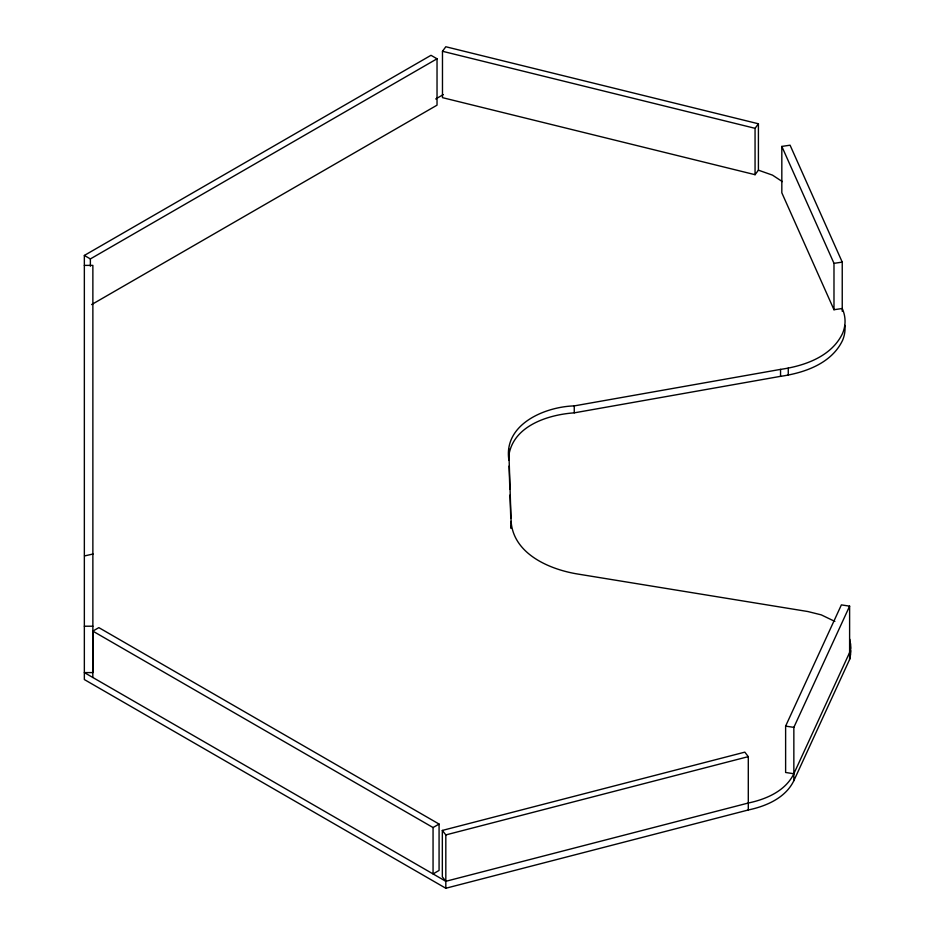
<?xml version="1.0" encoding="UTF-8"?>
<svg xmlns="http://www.w3.org/2000/svg" width="935" height="935" viewBox="0 0 935 935"><rect width="100%" height="100%" fill="white"/><g stroke="black" fill="none" stroke-linecap="round" stroke-linejoin="round"><path stroke-width="1.4" d="M849.81 639.318L850.581 648.142L849.611 652.525L793.85 773.748C785.482 791.033 766.116 799.285 748.292 803.025L445.82 881.296L84.349 672.592L92.869 672.592L92.869 265.388L84.349 265.388M91.63 304.576L437.031 105.164L437.031 58.788L431 55.305L84.349 255.442L84.349 679.558L445.82 888.25L748.292 809.979C766.116 806.239 785.482 797.987 793.85 780.702L849.611 659.479L850.651 650.667M508.921 460.254C503.194 424.373 544.719 406.76 574.254 405.895L780.55 369.383C804.416 365.936 831.531 356.644 842.599 333.339A89.316 51.565 0 0 0 842.236 308.503L833.985 309.73L781.824 192.797L781.824 146.421L790.075 145.194L842.236 262.116L842.236 311.285M508.78 455.906C512.918 425.869 548.085 414.673 574.254 412.849L780.55 376.337C804.416 372.89 831.531 363.598 842.599 340.293A89.316 51.565 0 0 0 844.901 325.357M793.85 773.748L785.622 772.485L785.622 726.109L841.383 604.887L849.611 606.149L849.611 659.479M793.85 780.702L793.85 727.372L849.611 606.149M442.477 51.273L445.82 46.75L758.414 123.782L758.414 170.17L755.059 174.693L442.477 97.649L442.477 51.273L755.059 128.317L758.414 123.782M84.349 255.442L90.368 258.925L437.031 58.788M435.71 98.97L443.295 94.587M92.822 631.113L98.853 627.63L439.076 824.062L439.076 870.438L433.057 873.921L433.057 827.545L92.822 631.113L92.822 677.489M433.057 827.545L439.076 824.062M445.82 881.296L442.337 876.808L442.337 830.432L744.809 752.149L748.292 756.637L748.292 809.979M442.337 830.432L445.82 834.92L748.292 756.637M84.524 555.928L93.044 554.011M781.824 146.421L833.985 263.343L842.236 262.116M84.349 626.216L92.869 626.216M785.622 726.109L793.85 727.372M758.414 170.17L772.497 175.137L782.338 181.612M834.861 621.424L821.269 614.868L807.863 611.537L577.514 573.996C549.406 569.392 513.455 553.952 511.094 521.414L508.78 448.952M509.096 466.051L509.844 489.239M510.031 495.036L510.767 518.224M511.001 525.47L511.094 528.368L511.094 521.414M850.651 643.712L850.581 655.096M849.892 651.274L849.892 658.228M833.985 263.343L833.985 309.73M788.263 368.098L788.263 375.052M780.55 369.383L780.55 376.337M755.059 128.317L755.059 174.693M574.254 405.895L574.254 412.849M445.82 834.92L445.82 888.25M90.368 258.925L90.368 266.171"/></g></svg>
